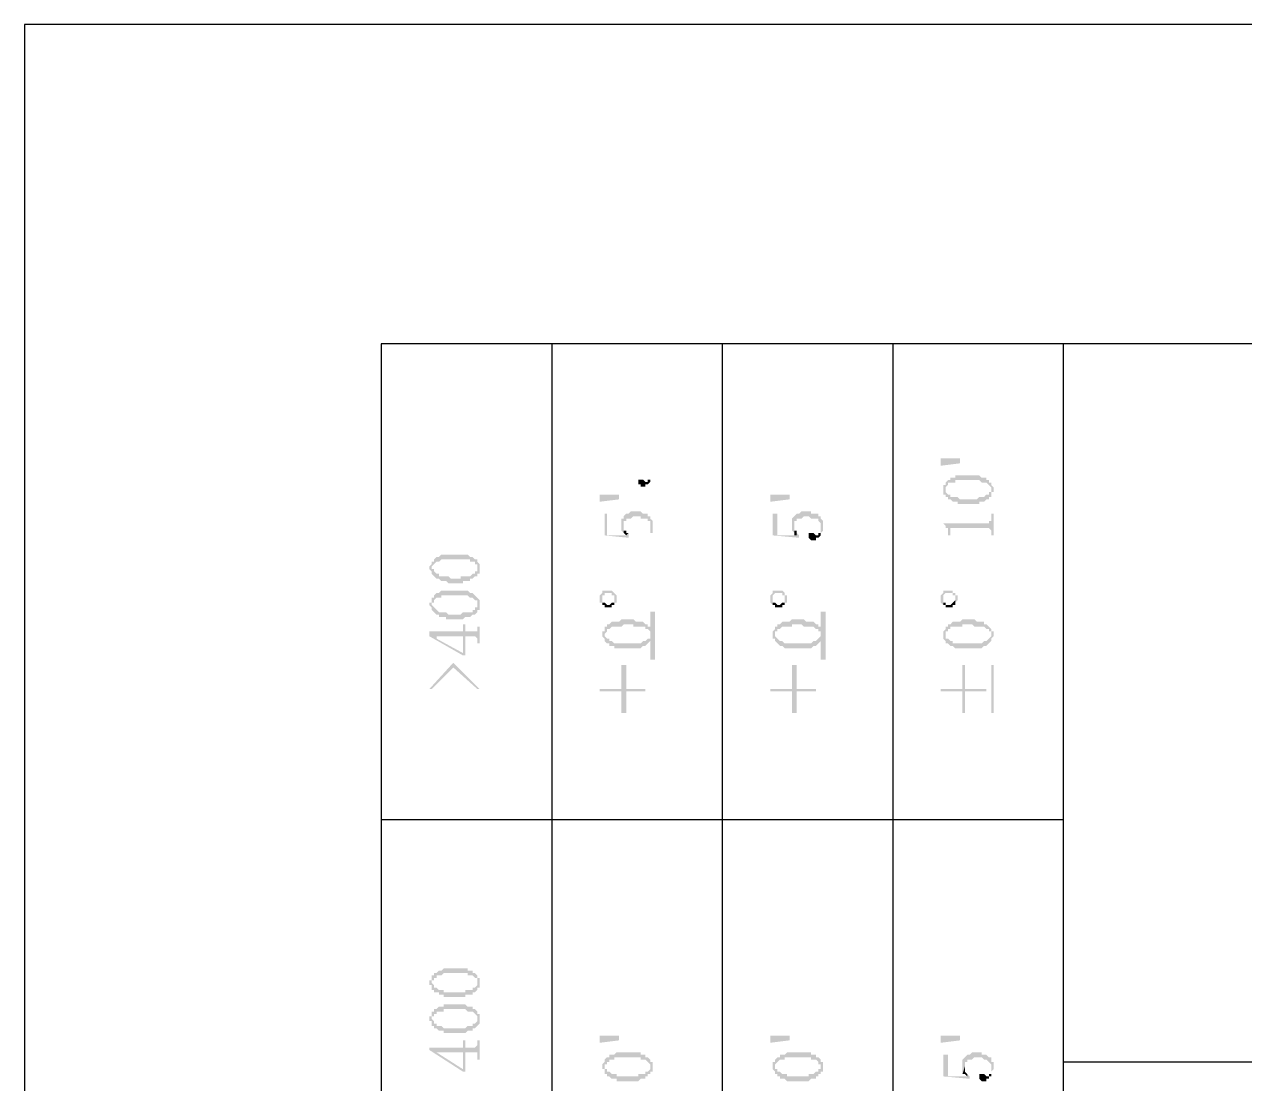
# Model space of a CAD drawing. Header units: inches. Extents: x 3613 to 8393, y -2205 to -794.
# Drawn here: x 3613.22 to 3636.15, y -908.55 to -888.65 of the extents above; entities that cross this region are included whole.
import ezdxf

# ---------------------------------------------------------------- set-up
doc = ezdxf.new("R2010")
doc.units = ezdxf.units.IN
doc.header["$MEASUREMENT"] = 0

msp = doc.modelspace()

# ---------------------------------------------------------------- hatches: boundary and pattern name
at = {"transparency": 33554559}
for points in [[(3630.443, -896.802), (3630.804, -896.802), (3630.804, -896.893), (3630.443, -896.938)], [(3624.757, -897.243), (3624.757, -897.288), (3624.802, -897.288), (3624.802, -897.333), (3624.892, -897.333), (3624.892, -897.288), (3624.937, -897.288), (3624.982, -897.243), (3624.982, -897.063), (3624.982, -897.153), (3624.982, -897.198), (3624.937, -897.198), (3624.937, -897.243), (3624.892, -897.243), (3624.847, -897.198), (3624.757, -897.198)], [(3630.489, -897.389), (3630.489, -897.434), (3630.489, -897.479), (3630.534, -897.479), (3630.534, -897.525), (3630.534, -897.389), (3630.534, -897.344), (3630.534, -897.344), (3630.579, -897.299), (3630.579, -897.254), (3630.714, -897.254), (3630.714, -897.209), (3631.166, -897.209), (3631.211, -897.254), (3631.301, -897.254), (3631.346, -897.299), (3631.346, -897.299), (3631.391, -897.344), (3631.391, -897.389), (3631.391, -897.254), (3631.346, -897.254), (3631.346, -897.209), (3631.301, -897.209), (3631.301, -897.163), (3631.211, -897.163), (3631.166, -897.118), (3630.714, -897.118), (3630.714, -897.163), (3630.624, -897.163), (3630.624, -897.209), (3630.579, -897.209), (3630.534, -897.254), (3630.534, -897.299), (3630.489, -897.299), (3630.489, -897.344), (3630.489, -897.344)], [(3630.534, -897.525), (3630.579, -897.525), (3630.579, -897.57), (3630.624, -897.57), (3630.669, -897.615), (3630.759, -897.615), (3630.759, -897.66), (3631.166, -897.66), (3631.166, -897.615), (3631.256, -897.615), (3631.301, -897.57), (3631.346, -897.57), (3631.346, -897.525), (3631.391, -897.525), (3631.391, -897.479), (3631.391, -897.434), (3631.436, -897.434), (3631.436, -897.389), (3631.436, -897.344), (3631.436, -897.344), (3631.391, -897.299), (3631.391, -897.254), (3631.391, -897.389), (3631.391, -897.434), (3631.346, -897.434), (3631.346, -897.479), (3631.301, -897.479), (3631.256, -897.525), (3631.166, -897.525), (3631.12, -897.57), (3630.804, -897.57), (3630.759, -897.525), (3630.624, -897.525), (3630.624, -897.479), (3630.579, -897.479), (3630.534, -897.434), (3630.534, -897.389), (3630.534, -897.389)], [(3624.035, -897.479), (3624.396, -897.479), (3624.396, -897.57), (3624.035, -897.615)], [(3627.239, -897.479), (3627.6, -897.479), (3627.6, -897.57), (3627.239, -897.615)], [(3624.125, -897.84), (3624.125, -898.247), (3624.576, -898.292), (3624.576, -898.247), (3624.576, -898.201), (3624.531, -898.247), (3624.17, -898.247), (3624.17, -897.84)], [(3624.441, -898.021), (3624.441, -898.111), (3624.441, -898.156), (3624.441, -898.156), (3624.486, -898.201), (3624.486, -898.066), (3624.486, -897.976), (3624.531, -897.976), (3624.531, -897.931), (3624.621, -897.931), (3624.667, -897.886), (3624.802, -897.886), (3624.802, -897.931), (3624.937, -897.931), (3624.937, -897.976), (3624.982, -897.976), (3624.982, -898.021), (3624.982, -898.066), (3624.982, -898.201), (3625.028, -898.201), (3625.028, -898.156), (3625.028, -898.066), (3625.028, -898.021), (3625.028, -897.976), (3624.982, -897.931), (3624.982, -897.886), (3624.937, -897.886), (3624.937, -897.84), (3624.847, -897.84), (3624.802, -897.795), (3624.621, -897.795), (3624.576, -897.84), (3624.531, -897.84), (3624.486, -897.886), (3624.486, -897.931), (3624.441, -897.931), (3624.441, -897.976)], [(3627.284, -897.84), (3627.284, -898.247), (3627.781, -898.292), (3627.781, -898.247), (3627.781, -898.247), (3627.735, -898.201), (3627.735, -898.247), (3627.374, -898.247), (3627.374, -897.84)], [(3627.645, -898.021), (3627.645, -898.111), (3627.645, -898.156), (3627.645, -898.156), (3627.69, -898.201), (3627.69, -898.066), (3627.69, -897.976), (3627.735, -897.976), (3627.735, -897.931), (3627.826, -897.931), (3627.871, -897.886), (3627.961, -897.886), (3628.006, -897.931), (3628.142, -897.931), (3628.142, -897.976), (3628.142, -897.976), (3628.187, -898.021), (3628.187, -898.066), (3628.187, -898.201), (3628.187, -898.201), (3628.232, -898.156), (3628.232, -898.066), (3628.232, -898.021), (3628.232, -897.976), (3628.187, -897.931), (3628.187, -897.886), (3628.142, -897.886), (3628.142, -897.84), (3628.006, -897.84), (3628.006, -897.795), (3627.826, -897.795), (3627.781, -897.84), (3627.735, -897.84), (3627.69, -897.886), (3627.69, -897.886), (3627.645, -897.931), (3627.645, -897.976)], [(3630.489, -898.021), (3630.489, -898.021), (3630.534, -898.066), (3630.534, -898.111), (3630.579, -898.111), (3630.579, -898.156), (3630.579, -898.247), (3630.624, -898.247), (3630.624, -898.156), (3630.624, -898.111), (3631.346, -898.111), (3631.391, -898.156), (3631.391, -898.247), (3631.436, -898.247), (3631.436, -897.84), (3631.391, -897.84), (3631.391, -897.931), (3631.391, -897.976), (3631.346, -897.976), (3631.346, -898.021), (3631.301, -898.021)], [(3624.486, -898.201), (3624.486, -898.201), (3624.531, -898.247), (3624.531, -898.247), (3624.576, -898.201), (3624.531, -898.201), (3624.531, -898.156), (3624.486, -898.156), (3624.486, -898.111), (3624.486, -898.066)], [(3627.69, -898.201), (3627.69, -898.247), (3627.735, -898.247), (3627.735, -898.201), (3627.735, -898.156), (3627.69, -898.156), (3627.69, -898.111), (3627.69, -898.066)], [(3627.961, -898.247), (3627.961, -898.292), (3627.961, -898.292), (3628.006, -898.337), (3628.097, -898.337), (3628.097, -898.292), (3628.142, -898.292), (3628.187, -898.247), (3628.187, -898.066), (3628.187, -898.156), (3628.187, -898.201), (3628.142, -898.201), (3628.142, -898.247), (3628.097, -898.247), (3628.051, -898.201), (3627.961, -898.201)], [(3620.83, -898.878), (3620.83, -898.878), (3620.875, -898.924), (3620.875, -898.969), (3620.875, -898.833), (3620.875, -898.833), (3620.921, -898.788), (3620.921, -898.788), (3620.966, -898.743), (3621.011, -898.743), (3621.056, -898.698), (3621.598, -898.698), (3621.598, -898.743), (3621.688, -898.743), (3621.688, -898.788), (3621.733, -898.788), (3621.733, -898.833), (3621.733, -898.878), (3621.733, -898.698), (3621.688, -898.698), (3621.643, -898.653), (3621.598, -898.653), (3621.552, -898.608), (3621.056, -898.608), (3621.011, -898.653), (3620.966, -898.653), (3620.921, -898.698), (3620.921, -898.743), (3620.875, -898.743), (3620.875, -898.788), (3620.875, -898.788), (3620.83, -898.833)], [(3620.875, -898.969), (3620.921, -899.014), (3620.921, -899.014), (3620.966, -899.059), (3621.011, -899.059), (3621.056, -899.104), (3621.146, -899.104), (3621.191, -899.149), (3621.462, -899.149), (3621.462, -899.104), (3621.598, -899.104), (3621.598, -899.059), (3621.643, -899.059), (3621.688, -899.014), (3621.733, -899.014), (3621.733, -898.969), (3621.778, -898.969), (3621.778, -898.924), (3621.778, -898.878), (3621.778, -898.833), (3621.778, -898.788), (3621.778, -898.788), (3621.733, -898.743), (3621.733, -898.878), (3621.733, -898.924), (3621.688, -898.924), (3621.688, -898.969), (3621.643, -898.969), (3621.598, -899.014), (3621.417, -899.014), (3621.417, -899.059), (3621.236, -899.059), (3621.191, -899.014), (3621.011, -899.014), (3621.011, -898.969), (3620.966, -898.969), (3620.921, -898.924), (3620.921, -898.878), (3620.875, -898.878)], [(3620.83, -899.555), (3620.83, -899.555), (3620.875, -899.601), (3620.875, -899.646), (3620.875, -899.555), (3620.875, -899.51), (3620.921, -899.51), (3620.921, -899.465), (3620.921, -899.465), (3620.966, -899.42), (3621.056, -899.42), (3621.056, -899.375), (3621.552, -899.375), (3621.598, -899.42), (3621.643, -899.42), (3621.688, -899.465), (3621.733, -899.465), (3621.733, -899.51), (3621.733, -899.555), (3621.733, -899.42), (3621.733, -899.42), (3621.688, -899.375), (3621.688, -899.375), (3621.643, -899.33), (3621.598, -899.33), (3621.552, -899.285), (3621.056, -899.285), (3621.011, -899.33), (3620.966, -899.33), (3620.921, -899.375), (3620.921, -899.42), (3620.875, -899.42), (3620.875, -899.465), (3620.875, -899.51), (3620.83, -899.51)], [(3624.035, -899.42), (3624.035, -899.465), (3624.035, -899.51), (3624.08, -899.51), (3624.08, -899.555), (3624.08, -899.42), (3624.08, -899.375), (3624.125, -899.375), (3624.125, -899.33), (3624.26, -899.33), (3624.26, -899.375), (3624.305, -899.375), (3624.305, -899.555), (3624.305, -899.51), (3624.351, -899.51), (3624.351, -899.465), (3624.351, -899.42), (3624.351, -899.375), (3624.351, -899.375), (3624.305, -899.33), (3624.305, -899.33), (3624.26, -899.285), (3624.08, -899.285), (3624.08, -899.33), (3624.08, -899.33), (3624.035, -899.375), (3624.035, -899.375)], [(3627.239, -899.42), (3627.239, -899.465), (3627.239, -899.51), (3627.239, -899.51), (3627.284, -899.555), (3627.284, -899.42), (3627.284, -899.375), (3627.284, -899.375), (3627.329, -899.33), (3627.465, -899.33), (3627.465, -899.375), (3627.51, -899.375), (3627.51, -899.555), (3627.51, -899.51), (3627.555, -899.51), (3627.555, -899.465), (3627.555, -899.42), (3627.555, -899.375), (3627.51, -899.375), (3627.51, -899.33), (3627.51, -899.33), (3627.465, -899.285), (3627.284, -899.285), (3627.284, -899.33), (3627.284, -899.33), (3627.239, -899.375), (3627.239, -899.375)], [(3630.443, -899.42), (3630.443, -899.465), (3630.443, -899.51), (3630.443, -899.51), (3630.489, -899.555), (3630.489, -899.42), (3630.489, -899.375), (3630.489, -899.375), (3630.534, -899.33), (3630.669, -899.33), (3630.669, -899.375), (3630.714, -899.375), (3630.714, -899.555), (3630.714, -899.51), (3630.714, -899.51), (3630.759, -899.465), (3630.759, -899.42), (3630.759, -899.375), (3630.714, -899.375), (3630.714, -899.33), (3630.669, -899.33), (3630.669, -899.285), (3630.489, -899.285), (3630.489, -899.33), (3630.489, -899.33), (3630.443, -899.375), (3630.443, -899.375)], [(3620.875, -899.646), (3620.921, -899.691), (3620.921, -899.691), (3620.966, -899.736), (3621.011, -899.736), (3621.011, -899.781), (3621.146, -899.781), (3621.146, -899.826), (3621.462, -899.826), (3621.507, -899.781), (3621.598, -899.781), (3621.643, -899.736), (3621.688, -899.736), (3621.733, -899.691), (3621.733, -899.646), (3621.778, -899.646), (3621.778, -899.601), (3621.778, -899.555), (3621.778, -899.51), (3621.778, -899.465), (3621.778, -899.465), (3621.733, -899.42), (3621.733, -899.555), (3621.733, -899.601), (3621.688, -899.601), (3621.688, -899.646), (3621.643, -899.646), (3621.643, -899.691), (3621.462, -899.691), (3621.417, -899.736), (3621.191, -899.736), (3621.146, -899.691), (3621.011, -899.691), (3620.966, -899.646), (3620.966, -899.646), (3620.921, -899.601), (3620.921, -899.601), (3620.875, -899.555), (3620.875, -899.555)], [(3624.08, -899.555), (3624.125, -899.555), (3624.125, -899.601), (3624.26, -899.601), (3624.26, -899.555), (3624.305, -899.555), (3624.305, -899.42), (3624.305, -899.465), (3624.305, -899.51), (3624.26, -899.51), (3624.215, -899.555), (3624.17, -899.555), (3624.125, -899.51), (3624.08, -899.51), (3624.08, -899.42), (3624.08, -899.42)], [(3627.284, -899.555), (3627.329, -899.555), (3627.329, -899.601), (3627.465, -899.601), (3627.465, -899.555), (3627.51, -899.555), (3627.51, -899.42), (3627.51, -899.465), (3627.51, -899.51), (3627.465, -899.51), (3627.42, -899.555), (3627.374, -899.555), (3627.329, -899.51), (3627.284, -899.51), (3627.284, -899.42), (3627.284, -899.42)], [(3630.489, -899.555), (3630.534, -899.555), (3630.534, -899.601), (3630.669, -899.601), (3630.669, -899.555), (3630.714, -899.555), (3630.714, -899.42), (3630.714, -899.465), (3630.714, -899.465), (3630.669, -899.51), (3630.669, -899.51), (3630.624, -899.555), (3630.534, -899.555), (3630.534, -899.51), (3630.489, -899.51), (3630.489, -899.42), (3630.489, -899.42)], [(3625.073, -900.583), (3625.073, -899.68), (3624.982, -899.68), (3624.982, -900.583)], [(3628.277, -900.583), (3628.277, -899.68), (3628.187, -899.68), (3628.187, -900.583)], [(3620.83, -900.052), (3620.83, -900.142), (3621.462, -900.503), (3621.507, -900.503), (3621.507, -900.142), (3621.688, -900.142), (3621.733, -900.187), (3621.733, -900.278), (3621.778, -900.278), (3621.778, -899.962), (3621.733, -899.962), (3621.733, -900.007), (3621.733, -900.052), (3621.507, -900.052), (3621.507, -899.917), (3621.462, -899.917), (3621.462, -900.458), (3620.966, -900.187), (3620.966, -900.142)], [(3620.83, -900.052), (3620.966, -900.142), (3621.462, -900.142), (3621.462, -900.458), (3621.462, -900.052)], [(3624.08, -900.097), (3624.08, -900.142), (3624.08, -900.142), (3624.125, -900.187), (3624.125, -900.232), (3624.125, -900.097), (3624.125, -900.097), (3624.17, -900.052), (3624.17, -900.007), (3624.215, -900.007), (3624.26, -899.962), (3624.441, -899.962), (3624.486, -899.917), (3624.667, -899.917), (3624.667, -899.962), (3624.892, -899.962), (3624.892, -900.007), (3624.937, -900.007), (3624.982, -900.052), (3624.982, -900.097), (3624.982, -899.962), (3624.937, -899.962), (3624.937, -899.917), (3624.892, -899.917), (3624.847, -899.871), (3624.712, -899.871), (3624.667, -899.826), (3624.441, -899.826), (3624.396, -899.871), (3624.26, -899.871), (3624.215, -899.917), (3624.17, -899.917), (3624.17, -899.962), (3624.125, -899.962), (3624.125, -900.007), (3624.125, -900.052), (3624.08, -900.052)], [(3624.125, -900.232), (3624.17, -900.278), (3624.215, -900.278), (3624.215, -900.323), (3624.305, -900.323), (3624.305, -900.368), (3624.802, -900.368), (3624.847, -900.323), (3624.892, -900.323), (3624.937, -900.278), (3624.937, -900.278), (3624.982, -900.232), (3624.982, -900.187), (3625.028, -900.187), (3625.028, -900.142), (3625.028, -900.097), (3625.028, -900.052), (3625.028, -900.052), (3624.982, -900.007), (3624.982, -900.142), (3624.982, -900.187), (3624.937, -900.187), (3624.892, -900.232), (3624.847, -900.232), (3624.802, -900.278), (3624.305, -900.278), (3624.26, -900.232), (3624.215, -900.232), (3624.215, -900.187), (3624.17, -900.187), (3624.125, -900.142), (3624.125, -900.097)], [(3627.284, -900.097), (3627.284, -900.142), (3627.284, -900.187), (3627.329, -900.187), (3627.329, -900.232), (3627.329, -900.097), (3627.329, -900.052), (3627.374, -900.052), (3627.374, -900.007), (3627.42, -900.007), (3627.465, -899.962), (3627.645, -899.962), (3627.645, -899.917), (3627.826, -899.917), (3627.871, -899.962), (3628.051, -899.962), (3628.097, -900.007), (3628.142, -900.007), (3628.142, -900.052), (3628.187, -900.052), (3628.187, -900.097), (3628.187, -899.962), (3628.142, -899.962), (3628.142, -899.917), (3628.097, -899.917), (3628.051, -899.871), (3627.916, -899.871), (3627.871, -899.826), (3627.645, -899.826), (3627.6, -899.871), (3627.465, -899.871), (3627.42, -899.917), (3627.374, -899.917), (3627.374, -899.962), (3627.329, -899.962), (3627.329, -900.007), (3627.329, -900.007), (3627.284, -900.052)], [(3627.329, -900.232), (3627.374, -900.278), (3627.374, -900.278), (3627.42, -900.323), (3627.465, -900.323), (3627.51, -900.368), (3628.006, -900.368), (3628.051, -900.323), (3628.097, -900.323), (3628.142, -900.278), (3628.142, -900.278), (3628.187, -900.232), (3628.187, -900.187), (3628.232, -900.187), (3628.232, -900.142), (3628.232, -900.097), (3628.232, -900.052), (3628.232, -900.052), (3628.187, -900.007), (3628.187, -900.142), (3628.187, -900.142), (3628.142, -900.187), (3628.142, -900.187), (3628.097, -900.232), (3628.051, -900.232), (3628.006, -900.278), (3627.51, -900.278), (3627.465, -900.232), (3627.42, -900.232), (3627.374, -900.187), (3627.374, -900.187), (3627.329, -900.142), (3627.329, -900.097)], [(3630.489, -900.097), (3630.489, -900.142), (3630.489, -900.187), (3630.489, -900.187), (3630.534, -900.232), (3630.534, -900.097), (3630.534, -900.052), (3630.579, -900.052), (3630.579, -900.007), (3630.624, -900.007), (3630.624, -899.962), (3630.85, -899.962), (3630.85, -899.917), (3631.03, -899.917), (3631.075, -899.962), (3631.256, -899.962), (3631.301, -900.007), (3631.346, -900.007), (3631.346, -900.052), (3631.391, -900.052), (3631.391, -900.097), (3631.391, -900.007), (3631.346, -899.962), (3631.346, -899.962), (3631.301, -899.917), (3631.256, -899.917), (3631.256, -899.871), (3631.12, -899.871), (3631.075, -899.826), (3630.85, -899.826), (3630.804, -899.871), (3630.669, -899.871), (3630.624, -899.917), (3630.579, -899.917), (3630.579, -899.962), (3630.534, -899.962), (3630.534, -900.007), (3630.534, -900.007), (3630.489, -900.052)], [(3630.534, -900.232), (3630.534, -900.278), (3630.579, -900.278), (3630.624, -900.323), (3630.669, -900.323), (3630.714, -900.368), (3631.211, -900.368), (3631.256, -900.323), (3631.301, -900.323), (3631.346, -900.278), (3631.346, -900.278), (3631.391, -900.232), (3631.391, -900.187), (3631.391, -900.187), (3631.436, -900.142), (3631.436, -900.097), (3631.436, -900.052), (3631.391, -900.052), (3631.391, -900.007), (3631.391, -900.142), (3631.391, -900.142), (3631.346, -900.187), (3631.346, -900.187), (3631.301, -900.232), (3631.256, -900.232), (3631.211, -900.278), (3630.669, -900.278), (3630.669, -900.232), (3630.624, -900.232), (3630.579, -900.187), (3630.534, -900.187), (3630.534, -900.142), (3630.534, -900.097)], [(3620.83, -901.135), (3620.875, -901.135), (3621.282, -900.729), (3621.733, -901.135), (3621.778, -901.135), (3621.282, -900.639)], [(3624.035, -901.135), (3624.035, -901.18), (3624.441, -901.18), (3624.441, -901.586), (3624.531, -901.586), (3624.531, -901.18), (3624.892, -901.18), (3624.892, -901.135), (3624.531, -901.135), (3624.531, -900.684), (3624.441, -900.684), (3624.441, -901.135)], [(3627.239, -901.135), (3627.239, -901.18), (3627.645, -901.18), (3627.645, -901.586), (3627.735, -901.586), (3627.735, -901.18), (3628.097, -901.18), (3628.097, -901.135), (3627.735, -901.135), (3627.735, -900.684), (3627.645, -900.684), (3627.645, -901.135)], [(3630.443, -901.135), (3630.443, -901.18), (3630.85, -901.18), (3630.85, -901.586), (3630.895, -901.586), (3630.895, -901.18), (3631.301, -901.18), (3631.301, -901.135), (3630.895, -901.135), (3630.895, -900.684), (3630.85, -900.684), (3630.85, -901.135)], [(3631.436, -901.586), (3631.436, -900.684), (3631.391, -900.684), (3631.391, -901.586)], [(3620.83, -906.653), (3620.83, -906.698), (3620.875, -906.698), (3620.875, -906.743), (3620.875, -906.788), (3620.875, -906.653), (3620.875, -906.607), (3620.921, -906.607), (3620.921, -906.562), (3620.966, -906.562), (3620.966, -906.517), (3621.056, -906.517), (3621.101, -906.472), (3621.552, -906.472), (3621.552, -906.517), (3621.643, -906.517), (3621.688, -906.562), (3621.733, -906.562), (3621.733, -906.607), (3621.733, -906.653), (3621.733, -906.517), (3621.733, -906.517), (3621.688, -906.472), (3621.643, -906.472), (3621.643, -906.427), (3621.552, -906.427), (3621.552, -906.382), (3621.101, -906.382), (3621.056, -906.427), (3621.011, -906.427), (3620.966, -906.472), (3620.921, -906.472), (3620.921, -906.517), (3620.875, -906.517), (3620.875, -906.562), (3620.875, -906.607), (3620.83, -906.607)], [(3620.875, -906.788), (3620.921, -906.788), (3620.921, -906.833), (3621.011, -906.833), (3621.011, -906.878), (3621.101, -906.878), (3621.101, -906.923), (3621.507, -906.923), (3621.507, -906.878), (3621.643, -906.878), (3621.643, -906.833), (3621.688, -906.833), (3621.733, -906.788), (3621.733, -906.743), (3621.778, -906.743), (3621.778, -906.698), (3621.778, -906.653), (3621.778, -906.607), (3621.778, -906.562), (3621.733, -906.562), (3621.733, -906.517), (3621.733, -906.653), (3621.733, -906.698), (3621.733, -906.698), (3621.688, -906.743), (3621.643, -906.743), (3621.643, -906.788), (3621.507, -906.788), (3621.507, -906.833), (3621.101, -906.833), (3621.101, -906.788), (3621.011, -906.788), (3620.966, -906.743), (3620.921, -906.743), (3620.921, -906.698), (3620.921, -906.698), (3620.875, -906.653), (3620.875, -906.653)], [(3620.83, -907.33), (3620.83, -907.375), (3620.875, -907.375), (3620.875, -907.42), (3620.875, -907.465), (3620.875, -907.33), (3620.875, -907.284), (3620.921, -907.284), (3620.921, -907.239), (3620.966, -907.239), (3620.966, -907.194), (3621.101, -907.194), (3621.101, -907.149), (3621.507, -907.149), (3621.552, -907.194), (3621.643, -907.194), (3621.688, -907.239), (3621.688, -907.239), (3621.733, -907.284), (3621.733, -907.33), (3621.733, -907.194), (3621.733, -907.194), (3621.688, -907.149), (3621.643, -907.149), (3621.643, -907.104), (3621.552, -907.104), (3621.507, -907.059), (3621.101, -907.059), (3621.101, -907.104), (3621.011, -907.104), (3620.966, -907.149), (3620.921, -907.149), (3620.921, -907.194), (3620.875, -907.194), (3620.875, -907.239), (3620.875, -907.284), (3620.83, -907.284)], [(3620.875, -907.465), (3620.921, -907.465), (3620.921, -907.51), (3620.966, -907.51), (3621.011, -907.555), (3621.101, -907.555), (3621.101, -907.6), (3621.507, -907.6), (3621.552, -907.555), (3621.643, -907.555), (3621.643, -907.51), (3621.688, -907.51), (3621.733, -907.465), (3621.733, -907.465), (3621.778, -907.42), (3621.778, -907.375), (3621.778, -907.33), (3621.778, -907.284), (3621.778, -907.239), (3621.733, -907.239), (3621.733, -907.194), (3621.733, -907.33), (3621.733, -907.375), (3621.733, -907.375), (3621.688, -907.42), (3621.643, -907.42), (3621.643, -907.465), (3621.552, -907.465), (3621.507, -907.51), (3621.101, -907.51), (3621.056, -907.465), (3620.966, -907.465), (3620.966, -907.42), (3620.921, -907.42), (3620.921, -907.375), (3620.921, -907.375), (3620.875, -907.33), (3620.875, -907.33)], [(3620.83, -907.871), (3620.83, -907.916), (3621.462, -908.323), (3621.507, -908.323), (3621.507, -907.961), (3621.733, -907.961), (3621.733, -908.007), (3621.733, -908.097), (3621.778, -908.097), (3621.778, -907.736), (3621.733, -907.736), (3621.733, -907.781), (3621.733, -907.826), (3621.733, -907.826), (3621.688, -907.871), (3621.507, -907.871), (3621.507, -907.736), (3621.462, -907.736), (3621.462, -908.277), (3620.966, -907.961), (3620.966, -907.961)], [(3624.035, -907.646), (3624.396, -907.646), (3624.396, -907.736), (3624.035, -907.781)], [(3627.239, -907.646), (3627.6, -907.646), (3627.6, -907.736), (3627.239, -907.781)], [(3630.443, -907.646), (3630.804, -907.646), (3630.804, -907.736), (3630.443, -907.781)], [(3620.83, -907.871), (3620.966, -907.961), (3621.462, -907.961), (3621.462, -908.277), (3621.462, -907.871)], [(3624.08, -908.232), (3624.08, -908.277), (3624.125, -908.277), (3624.125, -908.323), (3624.125, -908.368), (3624.125, -908.232), (3624.125, -908.187), (3624.17, -908.187), (3624.17, -908.142), (3624.215, -908.142), (3624.215, -908.097), (3624.305, -908.097), (3624.305, -908.052), (3624.802, -908.052), (3624.802, -908.097), (3624.892, -908.097), (3624.937, -908.142), (3624.937, -908.142), (3624.982, -908.187), (3624.982, -908.232), (3624.982, -908.097), (3624.982, -908.097), (3624.937, -908.052), (3624.892, -908.052), (3624.892, -908.007), (3624.802, -908.007), (3624.802, -907.961), (3624.351, -907.961), (3624.305, -908.007), (3624.215, -908.007), (3624.215, -908.052), (3624.17, -908.052), (3624.125, -908.097), (3624.125, -908.142), (3624.125, -908.142), (3624.08, -908.187), (3624.08, -908.187)], [(3627.284, -908.232), (3627.284, -908.277), (3627.284, -908.277), (3627.329, -908.323), (3627.329, -908.368), (3627.329, -908.232), (3627.329, -908.187), (3627.329, -908.187), (3627.374, -908.142), (3627.374, -908.142), (3627.42, -908.097), (3627.51, -908.097), (3627.51, -908.052), (3628.006, -908.052), (3628.006, -908.097), (3628.097, -908.097), (3628.142, -908.142), (3628.142, -908.187), (3628.187, -908.187), (3628.187, -908.232), (3628.187, -908.097), (3628.187, -908.097), (3628.142, -908.052), (3628.097, -908.052), (3628.097, -908.007), (3628.006, -908.007), (3628.006, -907.961), (3627.555, -907.961), (3627.51, -908.007), (3627.42, -908.007), (3627.42, -908.052), (3627.374, -908.052), (3627.329, -908.097), (3627.329, -908.142), (3627.284, -908.142), (3627.284, -908.187), (3627.284, -908.187)], [(3630.489, -908.007), (3630.489, -908.413), (3630.985, -908.458), (3630.985, -908.413), (3630.985, -908.413), (3630.94, -908.368), (3630.94, -908.413), (3630.579, -908.413), (3630.579, -908.007)], [(3630.85, -908.187), (3630.85, -908.232), (3630.85, -908.323), (3630.85, -908.368), (3630.895, -908.232), (3630.895, -908.142), (3630.94, -908.142), (3630.94, -908.097), (3631.03, -908.097), (3631.075, -908.052), (3631.211, -908.052), (3631.256, -908.097), (3631.301, -908.097), (3631.346, -908.142), (3631.346, -908.142), (3631.391, -908.187), (3631.391, -908.232), (3631.391, -908.368), (3631.391, -908.323), (3631.436, -908.277), (3631.436, -908.232), (3631.436, -908.142), (3631.391, -908.142), (3631.391, -908.097), (3631.391, -908.052), (3631.346, -908.052), (3631.301, -908.007), (3631.211, -908.007), (3631.211, -907.961), (3631.03, -907.961), (3630.985, -908.007), (3630.94, -908.007), (3630.895, -908.052), (3630.895, -908.052), (3630.85, -908.097), (3630.85, -908.142)], [(3624.125, -908.368), (3624.17, -908.368), (3624.17, -908.413), (3624.215, -908.413), (3624.26, -908.458), (3624.351, -908.458), (3624.351, -908.503), (3624.757, -908.503), (3624.802, -908.458), (3624.892, -908.458), (3624.892, -908.413), (3624.937, -908.413), (3624.937, -908.368), (3624.982, -908.368), (3624.982, -908.323), (3625.028, -908.323), (3625.028, -908.232), (3625.028, -908.187), (3625.028, -908.142), (3624.982, -908.142), (3624.982, -908.097), (3624.982, -908.232), (3624.982, -908.277), (3624.982, -908.277), (3624.937, -908.323), (3624.892, -908.323), (3624.892, -908.368), (3624.757, -908.368), (3624.757, -908.413), (3624.351, -908.413), (3624.351, -908.368), (3624.26, -908.368), (3624.215, -908.323), (3624.17, -908.323), (3624.17, -908.277), (3624.125, -908.277), (3624.125, -908.232), (3624.125, -908.232)], [(3627.329, -908.368), (3627.374, -908.368), (3627.374, -908.413), (3627.42, -908.413), (3627.42, -908.458), (3627.51, -908.458), (3627.555, -908.503), (3627.961, -908.503), (3628.006, -908.458), (3628.097, -908.458), (3628.097, -908.413), (3628.142, -908.413), (3628.142, -908.368), (3628.187, -908.368), (3628.187, -908.323), (3628.232, -908.323), (3628.232, -908.232), (3628.232, -908.187), (3628.232, -908.142), (3628.187, -908.142), (3628.187, -908.097), (3628.187, -908.232), (3628.187, -908.277), (3628.142, -908.277), (3628.142, -908.323), (3628.097, -908.323), (3628.051, -908.368), (3627.961, -908.368), (3627.961, -908.413), (3627.555, -908.413), (3627.555, -908.368), (3627.465, -908.368), (3627.42, -908.323), (3627.374, -908.323), (3627.374, -908.277), (3627.329, -908.277), (3627.329, -908.232), (3627.329, -908.232)], [(3630.85, -908.368), (3630.895, -908.368), (3630.94, -908.413), (3630.94, -908.368), (3630.94, -908.368), (3630.895, -908.323), (3630.895, -908.277), (3630.895, -908.232)], [(3631.166, -908.413), (3631.166, -908.458), (3631.166, -908.458), (3631.211, -908.503), (3631.301, -908.503), (3631.301, -908.458), (3631.346, -908.458), (3631.346, -908.413), (3631.391, -908.413), (3631.391, -908.232), (3631.391, -908.277), (3631.391, -908.368), (3631.346, -908.368), (3631.346, -908.413), (3631.301, -908.413), (3631.256, -908.368), (3631.166, -908.368)]]:
    msp.add_hatch(color=256, dxfattribs=at).paths.add_polyline_path(points)

# ---------------------------------------------------------------- linework, layer by layer
for p, q in [((4029.183, -894.646), (3619.928, -894.646)), ((3619.928, -894.646), (3619.928, -1181.386)), ((3632.745, -908.139), (4029.183, -908.139))]:
    msp.add_line(p, q)
msp.add_lwpolyline([(4033.221, -1185.646), (4033.221, -888.646), (3613.221, -888.646), (3613.221, -1185.646)], close=True)
for points in [[(3623.132, -894.646), (3623.132, -968.56)], [(3626.336, -894.646), (3626.336, -968.56)], [(3629.541, -894.646), (3629.541, -968.56)], [(3632.745, -894.646), (3632.745, -1181.386)], [(3619.928, -903.584), (3632.745, -903.584)]]:
    msp.add_lwpolyline(points)

doc.saveas('drawing.dxf')
